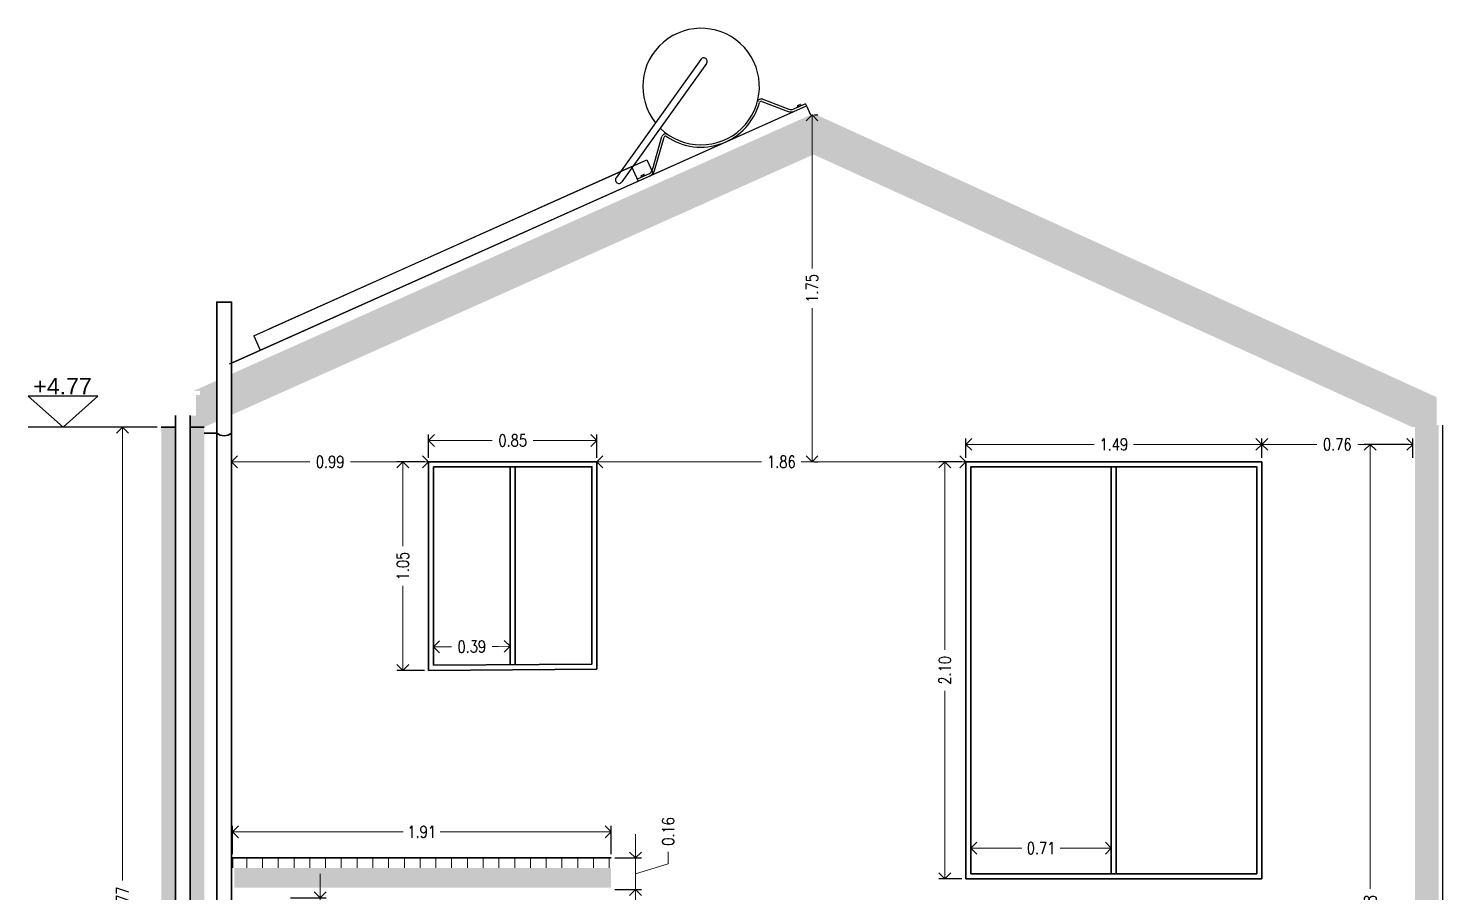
# Model space of a CAD drawing. Header units: inches. Extents: x -102.5 to -49.9, y 36.2 to 69.9.
# Drawn here: x -76.39 to -69.27, y 39.67 to 44.02 of the extents above; entities that cross this region are included whole.
import ezdxf

# ---------------------------------------------------------------- set-up
doc = ezdxf.new("R2010")
doc.units = ezdxf.units.IN
doc.header["$MEASUREMENT"] = 0
doc.layers.get('DEFPOINTS').update_dxf_attribs({"color": 210})
for name, color, linetype, lineweight in [('A-ANNO-DIMS', 3, 'Continuous', 18), ('A-ELEV-MBE1', 7, 'Continuous', 35), ('A-ELEV-MBE2', 4, 'Continuous', 25), ('A-ELEV-PATT', 8, 'Continuous', 18), ('arredi', 7, 'Continuous', 20)]:
    doc.layers.add(name, color=color, linetype=linetype, lineweight=lineweight)
doc.styles.add('E-ROMANS', font='romans.shx', dxfattribs={"width": 0.8})
doc.styles.get("Standard").update_dxf_attribs({"font": 'Arial.ttf'})
doc.dimstyles.new('Fabio1', dxfattribs={"dimscale": 0.001, "dimtxt": 60, "dimasz": 60, "dimexe": 30, "dimexo": 20, "dimgap": 30, "dimtad": 0, "dimzin": 0, "dimdsep": 46, "dimtxsty": 'E-ROMANS', "dimblk": 'OPEN90', "dimcen": 90, "dimclrd": 3, "dimclre": 3, "dimclrt": 3, "dimadec": 0, "dimazin": 0, "dimtfac": 1, "dimtmove": 1, "dimatfit": 3, "dimldrblk": 'OPEN90', "dimfxl": 1, "dimtfill": 1, "dimtolj": 1, "dimtzin": 0, "dimlwd": -1, "dimarcsym": 0})

# ---------------------------------------------------------------- blocks, each defined once
blk = doc.blocks.new('_Open90')
at = {"color": 0, "linetype": 'ByBlock', "lineweight": -2}
for p, q in [((0, 0), (-1, 0)), ((-0.5, 0.5), (0, 0)), ((0, 0), (-0.5, -0.5))]:
    blk.add_line(p, q, dxfattribs=at)
blk = doc.blocks.new('*D1350')
at = {"layer": 'A-ANNO-DIMS', "color": 3, "lineweight": -2, "transparency": 16777216}
for p, q in [((-74.3788, 41.8603), (-74.3788, 41.9783)), ((-73.5318, 41.8603), (-73.5318, 41.9783))]:
    blk.add_line(p, q, dxfattribs=at)
at = {"layer": 'A-ANNO-DIMS', "color": 3, "transparency": 16777216}
for p, q in [((-74.3188, 41.9483), (-74.0585, 41.9483)), ((-73.5918, 41.9483), (-73.8522, 41.9483))]:
    blk.add_line(p, q, dxfattribs=at)
at = {"layer": 'DEFPOINTS', "color": 0, "transparency": 16777216}
for p in [(-73.5318, 41.9483), (-74.3788, 41.8403), (-73.5318, 41.8403)]:
    blk.add_point(p, dxfattribs=at)
at = {"layer": 'A-ANNO-DIMS', "color": 3, "transparency": 16777216, "xscale": 0.06, "yscale": 0.06, "zscale": 0.06, "rotation": 180}
blk.add_blockref('_Open90', (-74.3788, 41.9483), dxfattribs=at)
at = {"layer": 'A-ANNO-DIMS', "color": 3, "transparency": 16777216, "xscale": 0.06, "yscale": 0.06, "zscale": 0.06}
blk.add_blockref('_Open90', (-73.5318, 41.9483), dxfattribs=at)
at = {"layer": 'A-ANNO-DIMS', "color": 3, "transparency": 16777216, "insert": (-73.9553, 41.9483), "char_height": 0.06, "attachment_point": 5, "style": 'E-ROMANS', "bg_fill": 3, "box_fill_scale": 1.25, "bg_fill_color": 256, "bg_fill_true_color": 13158600, "bg_fill_transparency": 0}
blk.add_mtext('\\A1;0.85', dxfattribs=at)
blk = doc.blocks.new('*D1342')
at = {"layer": 'A-ANNO-DIMS', "color": 3, "lineweight": -2, "transparency": 16777216}
for p, q in [((-74.3988, 41.8403), (-74.5385, 41.8403)), ((-74.3988, 40.7903), (-74.5385, 40.7903))]:
    blk.add_line(p, q, dxfattribs=at)
at = {"layer": 'A-ANNO-DIMS', "color": 3, "transparency": 16777216}
for p, q in [((-74.5085, 41.7803), (-74.5085, 41.415)), ((-74.5085, 40.8503), (-74.5085, 41.2156))]:
    blk.add_line(p, q, dxfattribs=at)
at = {"layer": 'DEFPOINTS', "color": 0, "transparency": 16777216}
for p in [(-74.3788, 41.8403), (-74.5085, 40.7903), (-74.3788, 40.7903)]:
    blk.add_point(p, dxfattribs=at)
at = {"layer": 'A-ANNO-DIMS', "color": 3, "transparency": 16777216, "xscale": 0.06, "yscale": 0.06, "zscale": 0.06}
for p, rotation in [((-74.5085, 41.8403), 90), ((-74.5085, 40.7903), 270)]:
    blk.add_blockref('_Open90', p, dxfattribs=dict(at, rotation=rotation))
at = {"layer": 'A-ANNO-DIMS', "color": 3, "transparency": 16777216, "insert": (-74.5085, 41.3153), "char_height": 0.06, "attachment_point": 5, "rotation": 90, "style": 'E-ROMANS', "bg_fill": 3, "box_fill_scale": 1.25, "bg_fill_color": 256, "bg_fill_true_color": 13158600, "bg_fill_transparency": 0}
blk.add_mtext('\\A1;1.05', dxfattribs=at)
blk = doc.blocks.new('*D1343')
at = {"layer": 'A-ANNO-DIMS', "color": 3, "lineweight": -2, "transparency": 16777216}
for p, q in [((-74.3539, 40.8355), (-74.3547, 40.9384)), ((-73.968, 40.8384), (-73.9687, 40.9413))]:
    blk.add_line(p, q, dxfattribs=at)
at = {"layer": 'A-ANNO-DIMS', "color": 3, "transparency": 16777216}
for p, q in [((-74.2945, 40.9089), (-74.2635, 40.9091)), ((-74.0285, 40.9109), (-74.0595, 40.9106))]:
    blk.add_line(p, q, dxfattribs=at)
at = {"layer": 'DEFPOINTS', "color": 0, "transparency": 16777216}
for p in [(-73.9685, 40.9113), (-74.3538, 40.8155), (-73.9678, 40.8184)]:
    blk.add_point(p, dxfattribs=at)
at = {"layer": 'A-ANNO-DIMS', "color": 3, "transparency": 16777216, "xscale": 0.06, "yscale": 0.06, "zscale": 0.06}
for p, rotation in [((-74.3545, 40.9084), 180.4354257710298), ((-73.9685, 40.9113), 0.4354257710297982)]:
    blk.add_blockref('_Open90', p, dxfattribs=dict(at, rotation=rotation))
at = {"layer": 'A-ANNO-DIMS', "color": 3, "transparency": 16777216, "insert": (-74.1615, 40.9099), "char_height": 0.06, "attachment_point": 5, "rotation": 0.43543, "style": 'E-ROMANS', "bg_fill": 3, "box_fill_scale": 1.25, "bg_fill_color": 256, "bg_fill_true_color": 13158600, "bg_fill_transparency": 0}
blk.add_mtext('\\A1;0.39', dxfattribs=at)
blk = doc.blocks.new('*D1344')
at = {"layer": 'A-ANNO-DIMS', "color": 3, "lineweight": -2, "transparency": 16777216}
for p, q in [((-71.6733, 41.8603), (-71.6733, 41.9584)), ((-70.1836, 41.8603), (-70.1836, 41.9584))]:
    blk.add_line(p, q, dxfattribs=at)
at = {"layer": 'A-ANNO-DIMS', "color": 3, "transparency": 16777216}
for p, q in [((-71.6133, 41.9284), (-71.0271, 41.9284)), ((-70.2436, 41.9284), (-70.8299, 41.9284))]:
    blk.add_line(p, q, dxfattribs=at)
at = {"layer": 'DEFPOINTS', "color": 0, "transparency": 16777216}
for p in [(-70.1836, 41.9284), (-71.6733, 41.8403), (-70.1836, 41.8403)]:
    blk.add_point(p, dxfattribs=at)
at = {"layer": 'A-ANNO-DIMS', "color": 3, "transparency": 16777216, "xscale": 0.06, "yscale": 0.06, "zscale": 0.06, "rotation": 180}
blk.add_blockref('_Open90', (-71.6733, 41.9284), dxfattribs=at)
at = {"layer": 'A-ANNO-DIMS', "color": 3, "transparency": 16777216, "xscale": 0.06, "yscale": 0.06, "zscale": 0.06}
blk.add_blockref('_Open90', (-70.1836, 41.9284), dxfattribs=at)
at = {"layer": 'A-ANNO-DIMS', "color": 3, "transparency": 16777216, "insert": (-70.9285, 41.9284), "char_height": 0.06, "attachment_point": 5, "style": 'E-ROMANS', "bg_fill": 3, "box_fill_scale": 1.25, "bg_fill_color": 256, "bg_fill_true_color": 13158600, "bg_fill_transparency": 0}
blk.add_mtext('\\A1;1.49', dxfattribs=at)
blk = doc.blocks.new('*D1345')
at = {"layer": 'A-ANNO-DIMS', "color": 3, "lineweight": -2, "transparency": 16777216}
for p, q in [((-71.6933, 41.8403), (-71.8096, 41.8403)), ((-71.6933, 39.7403), (-71.8096, 39.7403))]:
    blk.add_line(p, q, dxfattribs=at)
at = {"layer": 'A-ANNO-DIMS', "color": 3, "transparency": 16777216}
for p, q in [((-71.7796, 41.7803), (-71.7796, 40.8935)), ((-71.7796, 39.8003), (-71.7796, 40.6872))]:
    blk.add_line(p, q, dxfattribs=at)
at = {"layer": 'DEFPOINTS', "color": 0, "transparency": 16777216}
for p in [(-71.6733, 41.8403), (-71.7796, 39.7403), (-71.6733, 39.7403)]:
    blk.add_point(p, dxfattribs=at)
at = {"layer": 'A-ANNO-DIMS', "color": 3, "transparency": 16777216, "xscale": 0.06, "yscale": 0.06, "zscale": 0.06}
for p, rotation in [((-71.7796, 41.8403), 90), ((-71.7796, 39.7403), 270)]:
    blk.add_blockref('_Open90', p, dxfattribs=dict(at, rotation=rotation))
at = {"layer": 'A-ANNO-DIMS', "color": 3, "transparency": 16777216, "insert": (-71.7796, 40.7903), "char_height": 0.06, "attachment_point": 5, "rotation": 90, "style": 'E-ROMANS', "bg_fill": 3, "box_fill_scale": 1.25, "bg_fill_color": 256, "bg_fill_true_color": 13158600, "bg_fill_transparency": 0}
blk.add_mtext('\\A1;2.10', dxfattribs=at)
blk = doc.blocks.new('*D1346')
at = {"layer": 'A-ANNO-DIMS', "color": 3, "lineweight": -2, "transparency": 16777216}
for p, q in [((-71.6483, 39.7853), (-71.6483, 39.9243)), ((-70.941, 39.7853), (-70.941, 39.9243))]:
    blk.add_line(p, q, dxfattribs=at)
at = {"layer": 'A-ANNO-DIMS', "color": 3, "transparency": 16777216}
for p, q in [((-71.5883, 39.8943), (-71.3909, 39.8943)), ((-71.001, 39.8943), (-71.1984, 39.8943))]:
    blk.add_line(p, q, dxfattribs=at)
at = {"layer": 'DEFPOINTS', "color": 0, "transparency": 16777216}
for p in [(-70.941, 39.8943), (-71.6483, 39.7653), (-70.941, 39.7653)]:
    blk.add_point(p, dxfattribs=at)
at = {"layer": 'A-ANNO-DIMS', "color": 3, "transparency": 16777216, "xscale": 0.06, "yscale": 0.06, "zscale": 0.06, "rotation": 180}
blk.add_blockref('_Open90', (-71.6483, 39.8943), dxfattribs=at)
at = {"layer": 'A-ANNO-DIMS', "color": 3, "transparency": 16777216, "xscale": 0.06, "yscale": 0.06, "zscale": 0.06}
blk.add_blockref('_Open90', (-70.941, 39.8943), dxfattribs=at)
at = {"layer": 'A-ANNO-DIMS', "color": 3, "transparency": 16777216, "insert": (-71.2947, 39.8943), "char_height": 0.06, "attachment_point": 5, "style": 'E-ROMANS', "bg_fill": 3, "box_fill_scale": 1.25, "bg_fill_color": 256, "bg_fill_true_color": 13158600, "bg_fill_transparency": 0}
blk.add_mtext('\\A1;0.71', dxfattribs=at)
blk = doc.blocks.new('*D1328')
at = {"layer": 'A-ANNO-DIMS', "color": 3, "transparency": 16777216}
for p, q in [((-74.9245, 39.7053), (-74.9245, 39.7653)), ((-74.9245, 39.6453), (-74.9245, 39.5885)), ((-74.9245, 39.3253), (-74.9245, 39.3822)), ((-74.9245, 39.2653), (-74.9245, 39.2053))]:
    blk.add_line(p, q, dxfattribs=at)
at = {"layer": 'A-ANNO-DIMS', "color": 3, "lineweight": -2, "transparency": 16777216}
for p, q in [((-75.0745, 39.6453), (-74.8945, 39.6453)), ((-75.0745, 39.3253), (-74.8945, 39.3253))]:
    blk.add_line(p, q, dxfattribs=at)
at = {"layer": 'DEFPOINTS', "color": 0, "transparency": 16777216}
for p in [(-75.0945, 39.6453), (-75.0945, 39.3253), (-74.9245, 39.3253)]:
    blk.add_point(p, dxfattribs=at)
at = {"layer": 'A-ANNO-DIMS', "color": 3, "transparency": 16777216, "xscale": 0.06, "yscale": 0.06, "zscale": 0.06}
for p, rotation in [((-74.9245, 39.6453), 270), ((-74.9245, 39.3253), 90)]:
    blk.add_blockref('_Open90', p, dxfattribs=dict(at, rotation=rotation))
at = {"layer": 'A-ANNO-DIMS', "color": 3, "transparency": 16777216, "insert": (-74.9245, 39.4853), "char_height": 0.06, "attachment_point": 5, "rotation": 90, "style": 'E-ROMANS', "bg_fill": 3, "box_fill_scale": 1.25, "bg_fill_color": 256, "bg_fill_true_color": 13158600, "bg_fill_transparency": 0}
blk.add_mtext('\\A1;0.32', dxfattribs=at)
blk = doc.blocks.new('*D1329')
at = {"layer": 'A-ANNO-DIMS', "color": 3, "lineweight": -2, "transparency": 16777216}
for p, q in [((-75.3667, 39.8653), (-75.3667, 40.0072)), ((-73.4603, 39.8653), (-73.4603, 40.0072))]:
    blk.add_line(p, q, dxfattribs=at)
at = {"layer": 'A-ANNO-DIMS', "color": 3, "transparency": 16777216}
for p, q in [((-75.3067, 39.9772), (-74.5064, 39.9772)), ((-73.5203, 39.9772), (-74.3206, 39.9772))]:
    blk.add_line(p, q, dxfattribs=at)
at = {"layer": 'DEFPOINTS', "color": 0, "transparency": 16777216}
for p in [(-73.4603, 39.9772), (-75.3667, 39.8453), (-73.4603, 39.8453)]:
    blk.add_point(p, dxfattribs=at)
at = {"layer": 'A-ANNO-DIMS', "color": 3, "transparency": 16777216, "xscale": 0.06, "yscale": 0.06, "zscale": 0.06, "rotation": 180}
blk.add_blockref('_Open90', (-75.3667, 39.9772), dxfattribs=at)
at = {"layer": 'A-ANNO-DIMS', "color": 3, "transparency": 16777216, "xscale": 0.06, "yscale": 0.06, "zscale": 0.06}
blk.add_blockref('_Open90', (-73.4603, 39.9772), dxfattribs=at)
at = {"layer": 'A-ANNO-DIMS', "color": 3, "transparency": 16777216, "insert": (-74.4135, 39.9772), "char_height": 0.06, "attachment_point": 5, "style": 'E-ROMANS', "bg_fill": 3, "box_fill_scale": 1.25, "bg_fill_color": 256, "bg_fill_true_color": 13158600, "bg_fill_transparency": 0}
blk.add_mtext('\\A1;1.91', dxfattribs=at)
blk = doc.blocks.new('*D1330')
at = {"layer": 'A-ANNO-DIMS', "color": 3, "transparency": 16777216}
for p, q in [((-73.3372, 39.9053), (-73.3372, 39.9653)), ((-73.3372, 39.8453), (-73.3372, 39.6869)), ((-73.3372, 39.8453), (-73.3372, 39.6869)), ((-73.3372, 39.7661), (-73.1722, 39.8156)), ((-73.1722, 39.8156), (-73.1722, 39.8756)), ((-73.3372, 39.6269), (-73.3372, 39.5669))]:
    blk.add_line(p, q, dxfattribs=at)
at = {"layer": 'A-ANNO-DIMS', "color": 3, "lineweight": -2, "transparency": 16777216}
for p, q in [((-73.4403, 39.8453), (-73.3072, 39.8453)), ((-73.4403, 39.6869), (-73.3072, 39.6869))]:
    blk.add_line(p, q, dxfattribs=at)
at = {"layer": 'DEFPOINTS', "color": 0, "transparency": 16777216}
for p in [(-73.4603, 39.8453), (-73.4603, 39.6869), (-73.3372, 39.6869)]:
    blk.add_point(p, dxfattribs=at)
at = {"layer": 'A-ANNO-DIMS', "color": 3, "transparency": 16777216, "xscale": 0.06, "yscale": 0.06, "zscale": 0.06}
for p, rotation in [((-73.3372, 39.8453), 270), ((-73.3372, 39.6869), 90)]:
    blk.add_blockref('_Open90', p, dxfattribs=dict(at, rotation=rotation))
at = {"layer": 'A-ANNO-DIMS', "color": 3, "transparency": 16777216, "insert": (-73.1722, 39.9788), "char_height": 0.06, "attachment_point": 5, "rotation": 90, "style": 'E-ROMANS', "bg_fill": 3, "box_fill_scale": 1.25, "bg_fill_color": 256, "bg_fill_true_color": 13158600, "bg_fill_transparency": 0}
blk.add_mtext('\\A1;0.16', dxfattribs=at)
blk = doc.blocks.new('*D1334')
at = {"layer": 'A-ANNO-DIMS', "color": 3, "lineweight": -2, "transparency": 16777216}
for p, q in [((-75.3708, 41.9653), (-75.3708, 41.8103)), ((-74.3788, 41.8603), (-74.3788, 41.8703))]:
    blk.add_line(p, q, dxfattribs=at)
at = {"layer": 'A-ANNO-DIMS', "color": 3, "transparency": 16777216}
for p, q in [((-75.3108, 41.8403), (-74.9768, 41.8403)), ((-74.4388, 41.8403), (-74.7728, 41.8403))]:
    blk.add_line(p, q, dxfattribs=at)
at = {"layer": 'DEFPOINTS', "color": 0, "transparency": 16777216}
for p in [(-75.3708, 41.9853), (-75.3708, 41.8403), (-74.3788, 41.8403)]:
    blk.add_point(p, dxfattribs=at)
at = {"layer": 'A-ANNO-DIMS', "color": 3, "transparency": 16777216, "xscale": 0.06, "yscale": 0.06, "zscale": 0.06, "rotation": 180}
blk.add_blockref('_Open90', (-75.3708, 41.8403), dxfattribs=at)
at = {"layer": 'A-ANNO-DIMS', "color": 3, "transparency": 16777216, "xscale": 0.06, "yscale": 0.06, "zscale": 0.06}
blk.add_blockref('_Open90', (-74.3788, 41.8403), dxfattribs=at)
at = {"layer": 'A-ANNO-DIMS', "color": 3, "transparency": 16777216, "insert": (-74.8748, 41.8403), "char_height": 0.06, "attachment_point": 5, "style": 'E-ROMANS', "bg_fill": 3, "box_fill_scale": 1.25, "bg_fill_color": 256, "bg_fill_true_color": 13158600, "bg_fill_transparency": 0}
blk.add_mtext('\\A1;0.99', dxfattribs=at)
blk = doc.blocks.new('*D1320')
at = {"layer": 'A-ANNO-DIMS', "color": 3, "lineweight": -2, "transparency": 16777216}
for p, q in [((-73.5318, 41.8603), (-73.5318, 41.8703)), ((-71.6733, 41.8603), (-71.6733, 41.8703))]:
    blk.add_line(p, q, dxfattribs=at)
at = {"layer": 'A-ANNO-DIMS', "color": 3, "transparency": 16777216}
for p, q in [((-73.4718, 41.8403), (-72.7023, 41.8403)), ((-71.7333, 41.8403), (-72.5029, 41.8403))]:
    blk.add_line(p, q, dxfattribs=at)
at = {"layer": 'DEFPOINTS', "color": 0, "transparency": 16777216}
for p in [(-73.5318, 41.8403), (-71.6733, 41.8403), (-71.6733, 41.8403)]:
    blk.add_point(p, dxfattribs=at)
at = {"layer": 'A-ANNO-DIMS', "color": 3, "transparency": 16777216, "xscale": 0.06, "yscale": 0.06, "zscale": 0.06, "rotation": 180}
blk.add_blockref('_Open90', (-73.5318, 41.8403), dxfattribs=at)
at = {"layer": 'A-ANNO-DIMS', "color": 3, "transparency": 16777216, "xscale": 0.06, "yscale": 0.06, "zscale": 0.06}
blk.add_blockref('_Open90', (-71.6733, 41.8403), dxfattribs=at)
at = {"layer": 'A-ANNO-DIMS', "color": 3, "transparency": 16777216, "insert": (-72.6026, 41.8403), "char_height": 0.06, "attachment_point": 5, "style": 'E-ROMANS', "bg_fill": 3, "box_fill_scale": 1.25, "bg_fill_color": 256, "bg_fill_true_color": 13158600, "bg_fill_transparency": 0}
blk.add_mtext('\\A1;1.86', dxfattribs=at)
blk = doc.blocks.new('*D1321')
at = {"layer": 'A-ANNO-DIMS', "color": 3, "lineweight": -2, "transparency": 16777216}
for p, q in [((-70.1836, 41.8603), (-70.1836, 41.9584)), ((-69.4231, 41.8603), (-69.4231, 41.9584))]:
    blk.add_line(p, q, dxfattribs=at)
at = {"layer": 'A-ANNO-DIMS', "color": 3, "transparency": 16777216}
for p, q in [((-70.1236, 41.9284), (-69.9065, 41.9284)), ((-69.4831, 41.9284), (-69.7002, 41.9284))]:
    blk.add_line(p, q, dxfattribs=at)
at = {"layer": 'DEFPOINTS', "color": 0, "transparency": 16777216}
for p in [(-69.4231, 41.9284), (-70.1836, 41.8403), (-69.4231, 41.8403)]:
    blk.add_point(p, dxfattribs=at)
at = {"layer": 'A-ANNO-DIMS', "color": 3, "transparency": 16777216, "xscale": 0.06, "yscale": 0.06, "zscale": 0.06, "rotation": 180}
blk.add_blockref('_Open90', (-70.1836, 41.9284), dxfattribs=at)
at = {"layer": 'A-ANNO-DIMS', "color": 3, "transparency": 16777216, "xscale": 0.06, "yscale": 0.06, "zscale": 0.06}
blk.add_blockref('_Open90', (-69.4231, 41.9284), dxfattribs=at)
at = {"layer": 'A-ANNO-DIMS', "color": 3, "transparency": 16777216, "insert": (-69.8033, 41.9284), "char_height": 0.06, "attachment_point": 5, "style": 'E-ROMANS', "bg_fill": 3, "box_fill_scale": 1.25, "bg_fill_color": 256, "bg_fill_true_color": 13158600, "bg_fill_transparency": 0}
blk.add_mtext('\\A1;0.76', dxfattribs=at)
blk = doc.blocks.new('*D1322')
at = {"layer": 'A-ANNO-DIMS', "color": 3, "lineweight": -2, "transparency": 16777216}
for p, q in [((-69.4431, 41.9284), (-69.6674, 41.9284)), ((-69.4446, 37.2453), (-69.6674, 37.2453))]:
    blk.add_line(p, q, dxfattribs=at)
at = {"layer": 'A-ANNO-DIMS', "color": 3, "transparency": 16777216}
for p, q in [((-69.6374, 41.8684), (-69.6374, 39.69)), ((-69.6374, 37.3053), (-69.6374, 39.4837))]:
    blk.add_line(p, q, dxfattribs=at)
at = {"layer": 'DEFPOINTS', "color": 0, "transparency": 16777216}
for p in [(-69.4231, 41.9284), (-69.6374, 37.2453), (-69.4246, 37.2453)]:
    blk.add_point(p, dxfattribs=at)
at = {"layer": 'A-ANNO-DIMS', "color": 3, "transparency": 16777216, "xscale": 0.06, "yscale": 0.06, "zscale": 0.06}
for p, rotation in [((-69.6374, 41.9284), 90), ((-69.6374, 37.2453), 270)]:
    blk.add_blockref('_Open90', p, dxfattribs=dict(at, rotation=rotation))
at = {"layer": 'A-ANNO-DIMS', "color": 3, "transparency": 16777216, "insert": (-69.6374, 39.5869), "char_height": 0.06, "attachment_point": 5, "rotation": 90, "style": 'E-ROMANS', "bg_fill": 3, "box_fill_scale": 1.25, "bg_fill_color": 256, "bg_fill_true_color": 13158600, "bg_fill_transparency": 0}
blk.add_mtext('\\A1;4.68', dxfattribs=at)
blk = doc.blocks.new('*D1326')
at = {"layer": 'A-ANNO-DIMS', "color": 3, "transparency": 16777216}
for p, q in [((-72.4481, 43.528), (-72.4481, 42.8139)), ((-72.4481, 41.9003), (-72.4481, 42.6144))]:
    blk.add_line(p, q, dxfattribs=at)
at = {"layer": 'A-ANNO-DIMS', "color": 3, "lineweight": -2, "transparency": 16777216}
for p, q in [((-72.4352, 43.588), (-72.4181, 43.588)), ((-72.4352, 41.8403), (-72.4181, 41.8403))]:
    blk.add_line(p, q, dxfattribs=at)
at = {"layer": 'DEFPOINTS', "color": 0, "transparency": 16777216}
for p in [(-72.4552, 43.588), (-72.4552, 41.8403), (-72.4481, 41.8403)]:
    blk.add_point(p, dxfattribs=at)
at = {"layer": 'A-ANNO-DIMS', "color": 3, "transparency": 16777216, "xscale": 0.06, "yscale": 0.06, "zscale": 0.06}
for p, rotation in [((-72.4481, 43.588), 90), ((-72.4481, 41.8403), 270)]:
    blk.add_blockref('_Open90', p, dxfattribs=dict(at, rotation=rotation))
at = {"layer": 'A-ANNO-DIMS', "color": 3, "transparency": 16777216, "insert": (-72.4481, 42.7142), "char_height": 0.06, "attachment_point": 5, "rotation": 90, "style": 'E-ROMANS', "bg_fill": 3, "box_fill_scale": 1.25, "bg_fill_color": 256, "bg_fill_true_color": 13158600, "bg_fill_transparency": 0}
blk.add_mtext('\\A1;1.75', dxfattribs=at)
blk = doc.blocks.new('*D1319')
at = {"layer": 'arredi', "color": 3, "lineweight": -2, "transparency": 16777216}
for p, q in [((-75.7449, 42.0154), (-75.9498, 42.0154)), ((-75.7449, 37.2436), (-75.9498, 37.2436))]:
    blk.add_line(p, q, dxfattribs=at)
at = {"layer": 'arredi', "color": 3, "transparency": 16777216}
for p, q in [((-75.9198, 41.9554), (-75.9198, 39.7326)), ((-75.9198, 37.3036), (-75.9198, 39.5264))]:
    blk.add_line(p, q, dxfattribs=at)
at = {"layer": 'DEFPOINTS', "color": 0, "transparency": 16777216}
for p in [(-75.7249, 42.0154), (-75.9198, 37.2436), (-75.7249, 37.2436)]:
    blk.add_point(p, dxfattribs=at)
at = {"layer": 'arredi', "color": 3, "transparency": 16777216, "xscale": 0.06, "yscale": 0.06, "zscale": 0.06}
for p, rotation in [((-75.9198, 42.0154), 90), ((-75.9198, 37.2436), 270)]:
    blk.add_blockref('_Open90', p, dxfattribs=dict(at, rotation=rotation))
at = {"layer": 'arredi', "color": 3, "transparency": 16777216, "insert": (-75.9198, 39.6295), "char_height": 0.06, "attachment_point": 5, "rotation": 90, "style": 'E-ROMANS', "bg_fill": 3, "box_fill_scale": 1.25, "bg_fill_color": 256, "bg_fill_true_color": 13158600, "bg_fill_transparency": 0}
blk.add_mtext('\\A1;4.77', dxfattribs=at)

msp = doc.modelspace()

# ---------------------------------------------------------------- hatches: boundary and pattern name
at = {"layer": 'A-ELEV-PATT'}
h = msp.add_hatch(color=252, dxfattribs=at)
h.paths.add_polyline_path([(-75.7124, 39.5953), (-75.6538, 39.5953), (-75.6538, 37.2453), (-75.7124, 37.2453)])
h.paths.add_polyline_path([(-75.5788, 42.0154), (-75.5083, 42.0154), (-75.5083, 39.5953), (-75.5083, 37.2453), (-75.5788, 37.2453)])
h.paths.add_polyline_path([(-75.7244, 42.0154), (-75.6538, 42.0154), (-75.6538, 39.5953), (-75.7244, 39.5953)])
h.paths.add_polyline_path([(-75.3708, 42.2829), (-72.4403, 43.5944), (-69.3023, 42.1657), (-69.3023, 42.0257), (-69.2923, 42.0257), (-69.2923, 42.0154), (-69.4258, 42.0154), (-72.4409, 43.3881), (-75.3708, 42.0769)])
h.paths.add_polyline_path([(-75.5503, 42.1771), (-75.5303, 42.1771), (-75.5303, 42.1971), (-75.5625, 42.1971), (-75.4458, 42.2493), (-75.4458, 42.0434), (-75.5083, 42.0154), (-75.5788, 42.0154), (-75.5788, 42.0733), (-75.5503, 42.0733)])
h = msp.add_hatch(color=252, dxfattribs=at)
h.paths.add_polyline_path([(-69.4123, 42.0154), (-69.2923, 42.0154), (-69.2923, 39.5953), (-69.4123, 39.5953)])
h.paths.add_polyline_path([(-69.4243, 39.5953), (-69.3042, 39.5953), (-69.3042, 37.2453), (-69.4243, 37.2453)])
h = msp.add_hatch(dxfattribs=at)
h.set_pattern_fill('LINE', color=256, scale=0.025, angle=270, style=0)
h.set_pattern_definition([(90, (381.66708, 12.411005), (-0.079375, 2e-17), [])])
h.paths.add_polyline_path([(-75.3617, 39.8453), (-73.4653, 39.8453), (-73.4653, 39.7953), (-75.3617, 39.7953)])
h = msp.add_hatch(color=252, dxfattribs=at)
h.paths.add_polyline_path([(-75.2483, 39.7953), (-73.4603, 39.7953), (-73.4603, 39.6953), (-75.2483, 39.6953)])
h.paths.add_polyline_path([(-75.3567, 39.7953), (-75.2483, 39.7953), (-75.2483, 39.6953), (-75.3567, 39.6953)])

# ---------------------------------------------------------------- linework, layer by layer
msp.add_lwpolyline([(-76.3947, 42.1709), (-76.2198, 42.0154), (-76.0449, 42.1709)], close=True)
at = {"layer": 'A-ELEV-MBE1'}
for p, q in [((-75.6538, 42.0154), (-75.7249, 42.0154)), ((-75.6538, 42.0154), (-75.7244, 42.0154)), ((-75.5083, 42.0154), (-75.5788, 42.0154)), ((-75.5083, 42.0154), (-75.5788, 42.0154)), ((-75.4458, 41.9853), (-75.5083, 41.9853)), ((-73.9678, 41.8153), (-73.9678, 40.8185)), ((-73.9428, 41.8153), (-73.9428, 40.8185)), ((-70.941, 41.8153), (-70.941, 39.7653)), ((-70.916, 41.8153), (-70.916, 39.7653)), ((-70.916, 41.8153), (-70.916, 39.7653)), ((-70.916, 41.8153), (-70.916, 39.7653)), ((-73.4603, 39.8453), (-75.3667, 39.8453)), ((-75.3667, 39.7953), (-75.3667, 39.8453))]:
    msp.add_line(p, q, dxfattribs=at)
for points in [[(-75.4458, 41.9853), (-75.4458, 42.2449), (-75.4458, 42.6449), (-75.3708, 42.6449), (-75.3708, 41.9853)], [(-75.6538, 42.0733), (-75.6538, 37.2165), (-75.5788, 37.2165), (-75.5788, 42.0733)], [(-75.4458, 37.1753), (-75.4458, 41.9853)], [(-75.3708, 37.1753), (-75.3708, 41.9853)], [(-71.6733, 39.7403), (-70.1836, 39.7403), (-70.1836, 41.8403), (-71.6733, 41.8403), (-71.6733, 39.7403)]]:
    msp.add_lwpolyline(points, dxfattribs=at)
for points in [[(-74.3788, 41.8403), (-74.3788, 40.7903), (-73.5318, 40.7968), (-73.5318, 41.8403)], [(-74.3538, 41.8153), (-74.3538, 40.8155), (-73.5568, 40.8216), (-73.5568, 41.8153)], [(-71.6483, 39.7653), (-70.2086, 39.7653), (-70.2086, 41.8153), (-71.6483, 41.8153)]]:
    msp.add_lwpolyline(points, close=True, dxfattribs=at)
msp.add_arc((-75.4083, 42.0307), 0.0589, 230.43491, 309.56509, dxfattribs=at)
at = {"layer": 'A-ELEV-MBE2'}
for p, q in [((-73.0082, 43.8672), (-73.4349, 43.2709)), ((-72.9794, 43.8461), (-73.406, 43.25)), ((-72.6962, 43.6666), (-72.5642, 43.6162)), ((-72.7003, 43.6558), (-72.5683, 43.6054)), ((-72.4803, 43.6442), (-72.5414, 43.6169)), ((-72.5183, 43.6278), (-72.5208, 43.6335)), ((-72.5205, 43.6342), (-72.5072, 43.6402)), ((-72.5153, 43.6292), (-72.5178, 43.6349)), ((-72.5094, 43.6386), (-72.5069, 43.6329)), ((-72.5065, 43.64), (-72.5039, 43.6342)), ((-72.4803, 43.6442), (-72.4756, 43.6336)), ((-73.2518, 43.3106), (-73.2042, 43.4781)), ((-73.2406, 43.3074), (-73.1929, 43.4751)), ((-73.2683, 43.2916), (-73.3286, 43.2646)), ((-73.3286, 43.2646), (-73.3239, 43.254)), ((-73.3286, 43.2646), (-73.3239, 43.254)), ((-73.3058, 43.2753), (-73.3084, 43.2811)), ((-73.3081, 43.2818), (-73.2948, 43.2878)), ((-73.3029, 43.2767), (-73.3054, 43.2824)), ((-73.297, 43.2862), (-73.2945, 43.2804)), ((-73.294, 43.2875), (-73.2915, 43.2818)), ((-69.2723, 37.2165), (-69.2723, 42.0257))]:
    msp.add_line(p, q, dxfattribs=at)
for points in [[(-75.3811, 42.3333), (-72.4756, 43.6336)], [(-75.3708, 42.3379), (-72.4756, 43.6336)], [(-72.4756, 43.6336), (-72.4552, 43.588)], [(-72.4756, 43.6336), (-72.4552, 43.588)], [(-75.2589, 42.4757), (-73.3566, 43.327)], [(-75.2589, 42.4757), (-73.3566, 43.327)], [(-75.1819, 42.5101), (-73.2796, 43.3615)], [(-73.3566, 43.327), (-73.3239, 43.254)], [(-73.3566, 43.327), (-73.3239, 43.254)], [(-73.2796, 43.3615), (-73.2469, 43.2884)], [(-75.2589, 42.4757), (-75.2262, 42.4026)], [(-75.2589, 42.4757), (-75.2262, 42.4026)]]:
    msp.add_lwpolyline(points, dxfattribs=at)
for centre, radius, start, end in [((-73.0068, 43.7303), 0.2936, 225.56838, 218.43727), ((-72.9937, 43.8567), 0.0178, 323.50184, 144.71841), ((-72.7036, 43.6471), 0.0208, 69.11012, 160.19507), ((-73.0068, 43.7303), 0.3052, 235.35032, 344.88562), ((-72.7036, 43.6471), 0.00927, 69.13934, 157.43176), ((-72.5536, 43.644), 0.0414, 249.11012, 294.11012), ((-72.5536, 43.644), 0.0298, 249.11012, 294.11012), ((-72.5203, 43.6338), 0.000537, 114.11012, 204.11012), ((-72.5183, 43.6347), 0.000537, 24.11012, 114.11012), ((-72.5178, 43.628), 0.000537, 204.11012, 294.11012), ((-72.5173, 43.6351), 0.000537, 114.11012, 204.11012), ((-72.5158, 43.6289), 0.000537, 294.11012, 24.11012), ((-72.5148, 43.6294), 0.000537, 204.11012, 294.11012), ((-72.5099, 43.6384), 0.000537, 24.11012, 114.11012), ((-72.509, 43.6388), 0.000537, 114.11012, 204.11012), ((-72.5069, 43.6397), 0.000537, 24.11012, 114.11012), ((-72.5074, 43.6327), 0.000537, 294.11012, 24.11012), ((-72.5064, 43.6331), 0.000537, 204.11012, 294.11012), ((-72.5044, 43.634), 0.000537, 294.11012, 24.11012), ((-73.1846, 43.471), 0.0208, 59.88941, 159.99153), ((-73.1846, 43.471), 0.00926, 62.30828, 153.62295), ((-73.2804, 43.3188), 0.0298, 294.11012, 344.11012), ((-73.2804, 43.3188), 0.0414, 294.11012, 344.11012), ((-73.4204, 43.2604), 0.0178, 144.11012, 325.07999), ((-73.3079, 43.2813), 0.000537, 114.11012, 204.11012), ((-73.3059, 43.2822), 0.000537, 24.11012, 114.11012), ((-73.3054, 43.2756), 0.000537, 204.11012, 294.11012), ((-73.3049, 43.2826), 0.000537, 114.11012, 204.11012), ((-73.3034, 43.2765), 0.000537, 294.11012, 24.11012), ((-73.3024, 43.2769), 0.000537, 204.11012, 294.11012), ((-73.2975, 43.2859), 0.000537, 24.11012, 114.11012), ((-73.2965, 43.2864), 0.000537, 114.11012, 204.11012), ((-73.2945, 43.2873), 0.000537, 24.11012, 114.11012), ((-73.295, 43.2802), 0.000537, 294.11012, 24.11012), ((-73.294, 43.2807), 0.000537, 204.11012, 294.11012), ((-73.292, 43.2816), 0.000537, 294.11012, 24.11012)]:
    msp.add_arc(centre, radius, start, end, dxfattribs=at)

# ---------------------------------------------------------------- texts
msp.add_text('+4.77', height=0.08341).set_placement((-76.3694, 42.1796))

# ---------------------------------------------------------------- next in the draw order: dimensions: what is measured, and where the dimension line sits
at = {"layer": 'A-ANNO-DIMS'}
for base, p1, p2, picture, middle in [((-73.5318, 41.9483), (-74.3788, 41.8403), (-73.5318, 41.8403), '*D1350', (-73.9553, 41.9483)), ((-70.1836, 41.9284), (-71.6733, 41.8403), (-70.1836, 41.8403), '*D1344', (-70.9285, 41.9284)), ((-73.4603, 39.9772), (-75.3667, 39.8453), (-73.4603, 39.8453), '*D1329', (-74.4135, 39.9772))]:
    dim = msp.add_linear_dim(base=base, p1=p1, p2=p2, dimstyle='Fabio1', dxfattribs=at)
    dim.commit()
    dim.dimension.update_dxf_attribs({"geometry": picture, "text_midpoint": middle})
dim = msp.add_linear_dim(base=(-74.9245, 39.3253), p1=(-75.0945, 39.6453), p2=(-75.0945, 39.3253), angle=90, dimstyle='Fabio1', dxfattribs=at)
dim.commit()
dim.dimension.update_dxf_attribs({"geometry": '*D1328', "text_midpoint": (-74.9245, 39.4853)})
at = {"layer": 'arredi'}
dim = msp.add_linear_dim(base=(-75.9198, 37.2436), p1=(-75.7249, 42.0154), p2=(-75.7249, 37.2436), angle=90, dimstyle='Fabio1', dxfattribs=at)
dim.commit()
dim.dimension.update_dxf_attribs({"geometry": '*D1319', "text_midpoint": (-75.9198, 39.6295)})

# ---------------------------------------------------------------- next in the draw order: linework, layer by layer
msp.add_line((-75.9498, 42.0154), (-76.3947, 42.0154))

# ---------------------------------------------------------------- next in the draw order: dimensions: what is measured, and where the dimension line sits
at = {"layer": 'A-ANNO-DIMS'}
dim = msp.add_linear_dim(base=(-69.4231, 41.9284), p1=(-70.1836, 41.8403), p2=(-69.4231, 41.8403), dimstyle='Fabio1', dxfattribs=at)
dim.commit()
dim.dimension.update_dxf_attribs({"geometry": '*D1321', "text_midpoint": (-69.8033, 41.9284)})
for base, p1, p2, picture, middle in [((-74.5085, 40.7903), (-74.3788, 41.8403), (-74.3788, 40.7903), '*D1342', (-74.5085, 41.3153)), ((-71.7796, 39.7403), (-71.6733, 41.8403), (-71.6733, 39.7403), '*D1345', (-71.7796, 40.7903)), ((-73.3372, 39.6869), (-73.4603, 39.8453), (-73.4603, 39.6869), '*D1330', (-73.1722, 39.9056))]:
    dim = msp.add_linear_dim(base=base, p1=p1, p2=p2, angle=90, dimstyle='Fabio1', dxfattribs=at)
    dim.commit()
    dim.dimension.update_dxf_attribs({"geometry": picture, "text_midpoint": middle})

# ---------------------------------------------------------------- next in the draw order: dimensions: what is measured, and where the dimension line sits
for base, p1, p2, picture, middle in [((-75.3708, 41.8403), (-74.3788, 41.8403), (-75.3708, 41.9853), '*D1334', (-74.8748, 41.8403)), ((-71.6733, 41.8403), (-73.5318, 41.8403), (-71.6733, 41.8403), '*D1320', (-72.6026, 41.8403)), ((-70.941, 39.8943), (-71.6483, 39.7653), (-70.941, 39.7653), '*D1346', (-71.2947, 39.8943))]:
    dim = msp.add_linear_dim(base=base, p1=p1, p2=p2, dimstyle='Fabio1', dxfattribs=at)
    dim.commit()
    dim.dimension.update_dxf_attribs({"geometry": picture, "text_midpoint": middle})
dim = msp.add_linear_dim(base=(-69.6374, 37.2453), p1=(-69.4231, 41.9284), p2=(-69.4246, 37.2453), angle=90, dimstyle='Fabio1', dxfattribs=at)
dim.commit()
dim.dimension.update_dxf_attribs({"geometry": '*D1322', "text_midpoint": (-69.6374, 39.5869)})
dim = msp.add_aligned_dim(p1=(-74.3538, 40.8155), p2=(-73.9678, 40.8184), distance=0.0929, dimstyle='Fabio1', dxfattribs=at)
dim.commit()
dim.dimension.update_dxf_attribs({"geometry": '*D1343', "text_midpoint": (-74.1615, 40.9099)})

# ---------------------------------------------------------------- next in the draw order: dimensions: what is measured, and where the dimension line sits
dim = msp.add_linear_dim(base=(-72.4481, 41.8403), p1=(-72.4552, 43.588), p2=(-72.4552, 41.8403), angle=90, dimstyle='Fabio1', dxfattribs=at)
dim.commit()
dim.dimension.update_dxf_attribs({"geometry": '*D1326', "text_midpoint": (-72.4481, 42.7142)})

doc.saveas('drawing.dxf')
